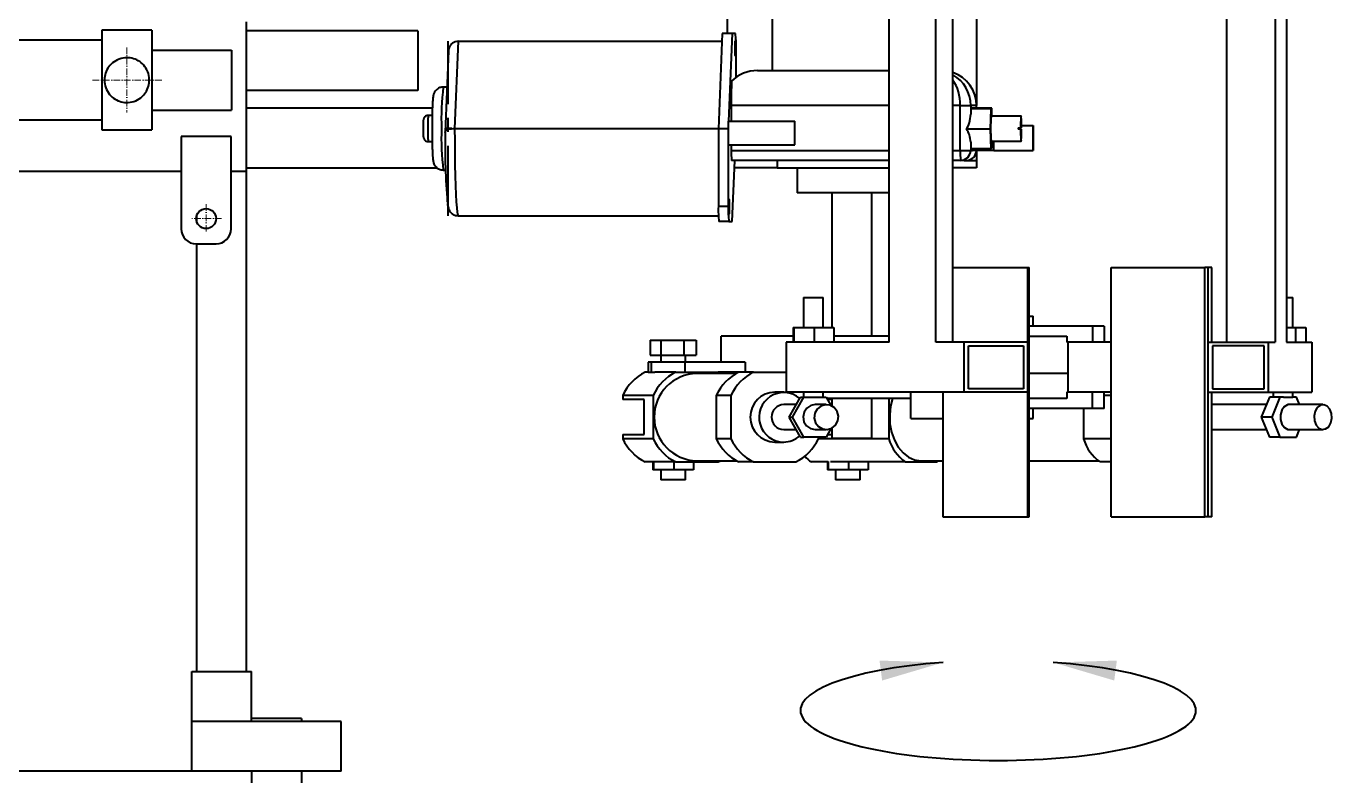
# Model space of a CAD drawing. Header units: millimetres. Extents: x -535 to 3636, y 24 to 870.
# Drawn here: x -179.5 to 57.9, y 467.6 to 603.9 of the extents above; entities that cross this region are included whole.
import ezdxf

# ---------------------------------------------------------------- set-up
doc = ezdxf.new("R2010")
doc.units = ezdxf.units.MM
doc.linetypes.add('ACAD_ISO10W100', pattern=[18, 12, -3, 0, -3])
doc.linetypes.add('CENTERX2', pattern=[20.32, 12.7, -2.54, 2.54, -2.54])

msp = doc.modelspace()

# ---------------------------------------------------------------- linework, layer by layer
at = {"color": 7, "linetype": 'Continuous', "lineweight": 40}
for p, q in [((-22.5856, 546.4452), (-22.5856, 673.3272)), ((-14.0744, 546.4452), (-14.0744, 673.3272)), ((-10.9604, 546.4452), (-10.9604, 673.3272)), ((38.778, 673.3272), (38.778, 546.4452)), ((47.5976, 673.3272), (47.5976, 546.4452)), ((49.6838, 673.3272), (49.6838, 546.4452)), ((-6.6795, 640.2472), (-6.6795, 589.4944)), ((-51.9945, 621.6681), (-51.9945, 602.592)), ((-43.8378, 605.8078), (-43.8378, 595.8385)), ((-156.6015, 603.174), (-165.6645, 603.174)), ((-165.6645, 603.174), (-165.6645, 585.048)), ((-156.6015, 603.174), (-156.6015, 585.048)), ((-139.3818, 577.486), (-139.3818, 604.675)), ((-108.2218, 603.089), (-139.3818, 603.089)), ((-108.2218, 603.089), (-108.2218, 592.2133)), ((-165.6645, 601.3614), (-269.889, 601.3614)), ((-100.9019, 601.1658), (-101.5554, 585.3056)), ((-100.9019, 601.1658), (-52.9616, 601.1658)), ((-52.9029, 602.592), (-53.6176, 585.2457)), ((-51.0918, 602.592), (-52.9029, 602.592)), ((-51.0918, 602.592), (-51.7489, 586.6457)), ((-50.513, 602.592), (-51.0918, 602.592)), ((-156.6015, 599.5488), (-142.1007, 599.5488)), ((-142.1007, 599.5488), (-142.1007, 588.6732)), ((-102.6815, 599.4411), (-103.2924, 584.6161)), ((-50.401, 594.6086), (-50.401, 599.8731)), ((-46.4954, 595.8385), (-22.5856, 595.8385)), ((-108.2218, 592.2133), (-139.3818, 592.2133)), ((-102.9529, 592.8534), (-103.6185, 592.8534)), ((-139.3818, 589.0413), (-105.6097, 589.0413)), ((-51.2845, 589.4944), (-51.2845, 586.6457)), ((-9.6301, 589.4944), (-7.7443, 589.4944)), ((-9.6301, 581.3377), (-9.6301, 589.4944)), ((-7.7443, 589.4944), (-7.7443, 587.9069)), ((-6.6987, 589.4944), (-7.7443, 589.4944)), ((-7.7232, 588.8627), (-7.7443, 587.9069)), ((-7.5508, 588.9952), (-7.7232, 588.8627)), ((-4.1011, 588.8627), (-7.7232, 588.8627)), ((-3.9287, 588.9952), (-7.5508, 588.9952)), ((-6.6795, 588.9952), (-6.6795, 589.4944)), ((-4.1011, 588.8627), (-4.1826, 585.1731)), ((-3.9287, 588.9952), (-4.1011, 588.8627)), ((-3.8923, 587.5713), (-3.9287, 588.9952)), ((-269.889, 586.8606), (-165.6645, 586.8606)), ((-156.6015, 588.6732), (-142.1007, 588.6732)), ((-105.6449, 587.6818), (-106.3351, 587.6818)), ((-51.8065, 586.6457), (-51.8065, 585.2457)), ((-39.7331, 582.3515), (-39.7331, 586.6457)), ((1.423, 587.5713), (-4.0102, 587.5713)), ((-165.6645, 585.048), (-156.6015, 585.048)), ((-101.5554, 585.3056), (-53.6151, 585.3056)), ((-51.8065, 585.2457), (-53.6176, 585.2457)), ((-53.6176, 585.2457), (-53.6176, 571.1143)), ((-51.8065, 585.2457), (-51.8065, 582.3515)), ((-4.1826, 585.1731), (-8.5493, 585.1731)), ((-4.1826, 585.1731), (-4.0916, 581.6159)), ((0.877, 585.4246), (1.3298, 585.4246)), ((1.3298, 585.1865), (0.877, 585.1865)), ((1.5162, 585.4246), (1.3298, 585.4246)), ((1.3298, 585.1865), (1.5162, 585.1865)), ((3.5893, 585.8692), (3.5893, 581.3377)), ((3.6257, 581.3377), (3.6257, 585.8692)), ((-151.2687, 583.8549), (-151.2687, 567.0635)), ((-142.2057, 583.8549), (-151.2687, 583.8549)), ((-142.2057, 567.0635), (-142.2057, 583.8549)), ((-106.3351, 582.9293), (-105.645, 582.9293)), ((-51.8065, 582.3515), (-51.8065, 571.1143)), ((-51.2845, 582.3515), (-51.2845, 581.3377)), ((-7.7443, 582.8115), (-7.7443, 581.3377)), ((-7.7443, 582.8115), (-7.7138, 581.6159)), ((-4.0916, 581.6159), (-7.7138, 581.6159)), ((-7.4456, 581.6159), (-7.4456, 581.3377)), ((-4.0916, 581.6159), (-3.9193, 581.7484)), ((-4.0102, 583.0398), (1.423, 583.0398)), ((-3.9193, 581.7484), (-3.8907, 583.0398)), ((-3.5509, 581.3377), (-3.5509, 583.0398)), ((-22.5856, 579.5251), (-51.2098, 579.5251)), ((-51.0882, 568.3954), (-50.6296, 579.5248)), ((-42.9315, 579.5251), (-42.9315, 578.1657)), ((-9.5554, 579.5251), (-10.9604, 579.5251)), ((-9.6301, 581.3377), (-7.7443, 581.3377)), ((-8.9414, 579.5251), (-9.5554, 579.5251)), ((-8.9414, 579.5251), (-6.6795, 579.5251)), ((-7.7443, 581.3377), (-7.4456, 581.3377)), ((-3.5509, 581.3377), (-7.4456, 581.3377)), ((-6.6795, 581.3377), (-6.6795, 579.5251)), ((-6.6795, 579.5251), (-6.6795, 578.1657)), ((-151.2687, 577.486), (-281.5659, 577.486)), ((-139.3818, 577.486), (-142.2057, 577.486)), ((-139.3818, 578.1657), (-104.7314, 578.1657)), ((-139.3818, 486.5845), (-139.3818, 577.486)), ((-103.6185, 577.7577), (-103.2012, 577.7577)), ((-42.9315, 578.1657), (-50.6856, 578.1657)), ((-42.9315, 578.1657), (-22.5856, 578.1657)), ((-39.3063, 578.1657), (-39.3063, 573.6342)), ((-6.6795, 578.1657), (-10.9604, 578.1657)), ((-22.5856, 573.6342), (-39.3063, 573.6342)), ((-32.9622, 573.6342), (-32.9622, 549.1641)), ((-25.7118, 547.5781), (-25.7118, 573.6342)), ((-51.8065, 571.1143), (-53.6176, 571.1143)), ((-148.4448, 568.3253), (-148.4448, 569.5413)), ((-100.9019, 569.4453), (-53.594, 569.4453)), ((-51.6945, 568.3954), (-53.5056, 568.3954)), ((-51.6945, 568.3954), (-51.0882, 568.3954)), ((-148.5498, 564.3446), (-144.9246, 564.3446)), ((-148.4448, 486.5845), (-148.4448, 564.3446)), ((-10.9604, 560.0397), (2.6576, 560.0397)), ((2.6576, 514.7247), (2.6576, 560.0397)), ((2.6576, 560.0397), (2.8755, 560.0397)), ((2.8755, 514.7247), (2.8755, 560.0397)), ((17.7871, 514.7247), (17.7871, 560.0397)), ((17.7871, 560.0397), (34.8227, 560.0397)), ((34.8227, 514.7247), (34.8227, 560.0397)), ((35.44, 560.0397), (34.8227, 560.0397)), ((35.44, 514.7247), (35.44, 560.0397)), ((36.0728, 560.0397), (35.44, 560.0397)), ((36.0728, 546.4452), (36.0728, 560.0397)), ((-38.1615, 554.6019), (-38.1615, 549.1641)), ((-38.1615, 554.6019), (-34.5363, 554.6019)), ((-34.5363, 549.1641), (-34.5363, 554.6019)), ((49.6838, 554.6019), (50.8418, 554.6019)), ((50.8418, 549.1641), (50.8418, 554.6019)), ((2.8755, 551.2033), (3.634, 551.2033)), ((3.634, 549.3907), (3.634, 551.2033)), ((-40.0457, 549.1641), (-40.0457, 546.4452)), ((-40.0457, 549.1641), (-39.8979, 549.1641)), ((-39.8979, 549.1641), (-39.8979, 546.4452)), ((-39.8979, 549.1641), (-36.2011, 549.1641)), ((-36.2011, 549.1641), (-36.2011, 546.4452)), ((-36.2011, 549.1641), (-32.652, 549.1641)), ((-32.652, 549.1641), (-32.652, 546.4452)), ((14.4053, 549.3907), (2.8755, 549.3907)), ((14.4053, 549.3907), (14.4053, 546.4452)), ((16.4916, 549.3907), (14.4053, 549.3907)), ((16.4916, 549.3907), (16.4916, 546.4452)), ((49.6838, 549.1641), (51.3204, 549.1641)), ((51.3204, 549.1641), (51.3204, 546.4452)), ((51.3204, 549.1641), (53.2087, 549.1641)), ((53.2087, 549.1641), (53.2087, 546.4452)), ((-66.0107, 546.8424), (-66.0107, 544.1235)), ((-66.0107, 546.8424), (-64.0853, 546.8424)), ((-64.0853, 546.8424), (-64.0853, 544.1235)), ((-64.0853, 546.8424), (-59.9037, 546.8424)), ((-59.9037, 546.8424), (-59.9037, 544.1235)), ((-59.9037, 546.8424), (-57.6474, 546.8424)), ((-57.6474, 546.8424), (-57.6474, 544.1235)), ((-53.0998, 542.82), (-53.0998, 547.5781)), ((-40.0457, 547.5781), (-53.0998, 547.5781)), ((-41.3104, 546.4452), (-41.3104, 537.3822)), ((-22.5856, 546.4452), (-41.3104, 546.4452)), ((-22.5856, 547.5781), (-32.652, 547.5781)), ((-8.9676, 546.4452), (-14.0744, 546.4452)), ((-8.9676, 546.4452), (-8.9676, 537.3822)), ((2.6576, 546.4452), (-8.9676, 546.4452)), ((2.6576, 537.3822), (2.6576, 546.4452)), ((2.8755, 547.5781), (9.7164, 547.5781)), ((9.7164, 547.5781), (9.7164, 546.4452)), ((14.4053, 546.4452), (9.7164, 546.4452)), ((9.9955, 537.3822), (9.9955, 546.4452)), ((17.7871, 546.4452), (14.4053, 546.4452)), ((35.44, 546.4452), (46.3459, 546.4452)), ((35.44, 537.3822), (35.44, 546.4452)), ((46.3459, 546.4452), (46.3459, 537.3822)), ((46.3459, 546.4452), (47.5976, 546.4452)), ((49.6838, 546.4452), (54.2735, 546.4452)), ((54.2735, 546.4452), (54.2735, 537.3822)), ((-66.0107, 544.1235), (-64.0853, 544.1235)), ((-64.0948, 544.1235), (-64.0948, 542.82)), ((-64.0853, 544.1235), (-59.9037, 544.1235)), ((-59.9037, 544.1235), (-57.6474, 544.1235)), ((-59.5633, 542.82), (-59.5633, 544.1235)), ((-8.1539, 545.8108), (1.8438, 545.8108)), ((-8.1539, 538.0166), (-8.1539, 545.8108)), ((1.8438, 545.8108), (1.8438, 538.0166)), ((45.5825, 545.8108), (36.2034, 545.8108)), ((36.2034, 545.8108), (36.2034, 538.0166)), ((45.5825, 538.0166), (45.5825, 545.8108)), ((-66.3606, 542.82), (-66.3606, 541.0074)), ((-65.7984, 542.82), (-66.3606, 542.82)), ((-65.7984, 541.0074), (-65.7984, 542.82)), ((-59.6429, 542.82), (-65.7984, 542.82)), ((-59.6429, 541.0074), (-59.6429, 542.82)), ((-48.7274, 542.82), (-59.6429, 542.82)), ((-48.7274, 542.82), (-48.7274, 541.0074)), ((-66.3606, 541.0074), (-66.9072, 541.0074)), ((-66.3606, 541.0074), (-65.7984, 541.0074)), ((-65.7984, 541.0074), (-65.175, 541.0074)), ((-61.3719, 541.0074), (-65.175, 541.0074)), ((-61.3719, 541.0074), (-53.6758, 541.0074)), ((-50.3171, 540.7808), (-57.5238, 540.7808)), ((-53.25, 540.7808), (-53.6758, 541.0074)), ((-49.8913, 541.0074), (-53.6758, 541.0074)), ((-53.0998, 540.7808), (-53.0998, 541.0074)), ((-47.2262, 541.0074), (-49.8913, 541.0074)), ((-47.2262, 541.0074), (-41.3104, 541.0074)), ((9.9955, 540.7808), (2.8755, 540.7808)), ((-71.0044, 536.8012), (-71.0044, 536.0228)), ((-65.4691, 536.8012), (-71.0044, 536.8012)), ((-65.4691, 536.8012), (-65.4691, 528.9002)), ((-51.3233, 536.8012), (-53.9885, 536.8012)), ((-53.9885, 536.8012), (-53.9885, 528.9002)), ((-51.3233, 536.8012), (-51.3233, 528.9002)), ((-41.738, 537.3822), (-43.3781, 537.3822)), ((-8.9676, 537.3822), (-41.3104, 537.3822)), ((-40.7339, 532.8507), (-38.6952, 536.4759)), ((-40.1189, 532.8507), (-38.0801, 536.4759)), ((-38.6952, 536.4759), (-38.0801, 536.4759)), ((-38.1615, 537.3822), (-38.1615, 536.4759)), ((-38.0801, 536.4759), (-37.2092, 536.4759)), ((-37.2092, 536.4759), (-34.8735, 536.4759)), ((-34.8735, 536.4759), (-34.0026, 536.4759)), ((-34.5363, 536.4759), (-34.5363, 537.3822)), ((-34.0026, 536.4759), (-33.1393, 534.9408)), ((-18.6411, 532.6241), (-18.6411, 537.3822)), ((-12.81, 537.3822), (-12.81, 514.7247)), ((2.6576, 537.3822), (-8.9676, 537.3822)), ((1.8438, 538.0166), (-8.1539, 538.0166)), ((9.7164, 537.3822), (9.7164, 536.2493)), ((14.4053, 537.3822), (9.7164, 537.3822)), ((17.7871, 537.3822), (14.4053, 537.3822)), ((14.4053, 534.4367), (14.4053, 537.3822)), ((16.4916, 534.4367), (16.4916, 537.3822)), ((17.7871, 536.8012), (16.4916, 536.8012)), ((35.44, 537.3822), (46.3459, 537.3822)), ((36.0728, 514.7247), (36.0728, 537.3822)), ((36.2034, 538.0166), (45.5825, 538.0166)), ((46.5812, 536.4759), (45.0816, 532.8507)), ((46.3459, 537.3822), (54.2735, 537.3822)), ((48.478, 536.4759), (46.5812, 536.4759)), ((48.478, 536.4759), (46.9784, 532.8507)), ((47.2166, 537.3822), (47.2166, 536.4759)), ((49.1186, 536.4759), (48.478, 536.4759)), ((49.1186, 536.4759), (50.8365, 536.4759)), ((51.4771, 536.4759), (50.8365, 536.4759)), ((50.8418, 536.4759), (50.8418, 537.3822)), ((52.0395, 535.1164), (51.4771, 536.4759)), ((-67.1092, 536.0228), (-71.0044, 536.0228)), ((-67.1092, 529.6787), (-67.1092, 536.0228)), ((-39.4597, 535.1164), (-41.738, 535.1164)), ((-33.9913, 535.1164), (-36.0414, 535.1164)), ((-18.6411, 536.2493), (-33.8752, 536.2493)), ((-32.9622, 536.0228), (-33.7478, 536.0228)), ((-32.9622, 536.2493), (-32.9622, 534.8551)), ((-25.7118, 528.9989), (-25.7118, 536.2493)), ((-22.6419, 536.2493), (-22.6419, 528.9002)), ((9.7164, 536.2493), (2.8755, 536.2493)), ((14.4053, 534.4367), (2.8755, 534.4367)), ((3.634, 532.6241), (3.634, 534.4367)), ((12.7638, 534.4367), (12.7638, 528.9002)), ((16.4916, 534.4367), (14.4053, 534.4367)), ((46.0189, 535.1164), (36.0728, 535.1164)), ((56.3, 535.1164), (49.9776, 535.1164)), ((-38.6952, 529.2255), (-40.7339, 532.8507)), ((-40.7339, 532.8507), (-40.1189, 532.8507)), ((-38.0801, 529.2255), (-40.1189, 532.8507)), ((-18.6411, 532.6241), (-12.81, 532.6241)), ((2.8755, 532.6241), (3.634, 532.6241)), ((46.9784, 532.8507), (45.0816, 532.8507)), ((45.0816, 532.8507), (46.5812, 529.2255)), ((46.9784, 532.8507), (48.478, 529.2255)), ((-71.0044, 529.6787), (-71.0044, 528.9002)), ((-71.0044, 529.6787), (-67.1092, 529.6787)), ((-41.738, 530.5849), (-39.4597, 530.5849)), ((-36.0414, 530.5849), (-33.9913, 530.5849)), ((-33.1393, 530.7606), (-34.0026, 529.2255)), ((-33.7478, 529.6787), (-32.9622, 529.6787)), ((-32.9622, 530.8463), (-32.9622, 528.9989)), ((36.0728, 530.5849), (46.0189, 530.5849)), ((49.9776, 530.5849), (56.3, 530.5849)), ((51.4771, 529.2255), (52.0395, 530.5849)), ((-65.4691, 528.9002), (-71.0044, 528.9002)), ((-51.3233, 528.9002), (-53.9885, 528.9002)), ((-43.3781, 528.3192), (-41.738, 528.3192)), ((-38.6952, 529.2255), (-38.0801, 529.2255)), ((-34.0026, 529.2255), (-38.0801, 529.2255)), ((-35.4328, 529.2255), (-35.4328, 528.9002)), ((-22.6419, 528.9002), (-35.4328, 528.9002)), ((-32.9622, 528.9989), (-32.5124, 528.9989)), ((-32.5124, 528.9989), (-25.7118, 528.9989)), ((17.7871, 528.9002), (12.7638, 528.9002)), ((48.478, 529.2255), (46.5812, 529.2255)), ((48.478, 529.2255), (51.4771, 529.2255)), ((-65.3819, 524.694), (-66.9072, 524.694)), ((-65.5241, 524.694), (-65.5241, 523.2786)), ((-65.3801, 524.6988), (-65.3801, 523.2786)), ((-61.3719, 524.694), (-65.3685, 524.694)), ((-61.6851, 524.694), (-61.6851, 523.2786)), ((-61.3719, 524.694), (-53.6758, 524.694)), ((-58.134, 524.694), (-58.134, 523.2786)), ((-57.5238, 524.9206), (-50.3171, 524.9206)), ((-53.6758, 524.694), (-53.25, 524.9206)), ((-47.2262, 524.694), (-49.8913, 524.694)), ((-47.2262, 524.694), (-39.53, 524.694)), ((-33.6332, 524.694), (-36.6989, 524.694)), ((-33.77, 524.694), (-33.77, 523.2786)), ((-33.626, 524.7633), (-33.626, 523.2786)), ((-19.6283, 524.694), (-33.2203, 524.694)), ((-29.931, 524.694), (-29.931, 523.2786)), ((-26.3799, 524.694), (-26.3799, 523.2786)), ((-19.6283, 524.694), (-13.9674, 524.694)), ((-16.7978, 524.9206), (-12.81, 524.9206)), ((-13.9674, 524.694), (-13.6542, 524.9206)), ((2.8755, 524.9206), (15.4643, 524.9206)), ((17.7871, 524.694), (15.7775, 524.694)), ((-65.3801, 523.2786), (-65.5241, 523.2786)), ((-61.6851, 523.2786), (-65.3801, 523.2786)), ((-64.0948, 523.2786), (-64.0948, 521.466)), ((-58.134, 523.2786), (-61.6851, 523.2786)), ((-59.5633, 521.466), (-59.5633, 523.2786)), ((-33.626, 523.2786), (-33.77, 523.2786)), ((-29.931, 523.2786), (-33.626, 523.2786)), ((-32.3407, 523.2786), (-32.3407, 521.466)), ((-26.3799, 523.2786), (-29.931, 523.2786)), ((-27.8092, 521.466), (-27.8092, 523.2786)), ((-59.5633, 521.466), (-64.0948, 521.466)), ((-27.8092, 521.466), (-32.3407, 521.466)), ((-12.81, 514.7247), (2.6576, 514.7247)), ((2.6576, 514.7247), (2.8755, 514.7247)), ((17.7871, 514.7247), (34.8227, 514.7247)), ((35.44, 514.7247), (34.8227, 514.7247)), ((36.0728, 514.7247), (35.44, 514.7247)), ((-149.3511, 486.5845), (-138.4755, 486.5845)), ((-149.3511, 477.5215), (-149.3511, 486.5845)), ((-138.4755, 477.5215), (-138.4755, 486.5845)), ((-122.1621, 477.5215), (-149.3511, 477.5215)), ((-149.3511, 468.4585), (-149.3511, 477.5215)), ((-129.4125, 478.0556), (-138.4755, 478.0556)), ((-129.4125, 478.0556), (-129.4125, 477.5215)), ((-122.1621, 468.4585), (-122.1621, 477.5215)), ((-138.4755, 468.4585), (-294.3591, 468.4585)), ((-138.4755, 468.4585), (-138.4755, 459.3955)), ((-122.1621, 468.4585), (-138.4755, 468.4585)), ((-129.4125, 468.4585), (-129.4125, 460.8486))]:
    msp.add_line(p, q, dxfattribs=at)
at = {"color": 7, "linetype": 'CENTERX2', "lineweight": 40}
for p, q in [((-102.713, 569.4453), (-102.713, 601.1658)), ((-102.0595, 585.3056), (-103.3665, 585.3056))]:
    msp.add_line(p, q, dxfattribs=at)
at = {"color": 5, "linetype": 'ACAD_ISO10W100', "lineweight": 15, "ltscale": 0.1}
for p, q in [((-161.133, 600.0233), (-161.133, 588.1987)), ((-154.7784, 594.111), (-167.4875, 594.111)), ((-146.7372, 571.561), (-146.7372, 566.3056)), ((-143.9129, 568.9333), (-149.5614, 568.9333))]:
    msp.add_line(p, q, dxfattribs=at)
at = {"color": 8, "linetype": 'Continuous', "lineweight": 40}
for p, q in [((-22.5856, 589.4944), (-51.2845, 589.4944)), ((-9.6301, 589.4944), (-10.9604, 589.4944)), ((-6.6987, 588.9952), (-6.6987, 589.4944)), ((-6.6795, 589.4944), (-6.6987, 589.4944)), ((-51.2845, 581.3377), (-22.5856, 581.3377)), ((-10.9604, 581.3377), (-9.6301, 581.3377))]:
    msp.add_line(p, q, dxfattribs=at)
at = {"color": 7, "linetype": 'Continuous', "lineweight": 40, "flags": 128}
for points in [[(-50.569, 599.8731), (-50.5648, 600.3933), (-50.5526, 600.8344), (-50.5345, 601.129), (-50.513, 601.2325), (-50.4916, 601.129), (-50.4734, 600.8344), (-50.4613, 600.3933), (-50.457, 599.8731), (-50.4613, 599.3528), (-50.4734, 598.9118), (-50.4916, 598.6171), (-50.513, 598.5136), (-50.5345, 598.6171), (-50.5526, 598.9118), (-50.5648, 599.3528), (-50.569, 599.8731)], [(1.5162, 585.4246), (1.5078, 586.2544), (1.4873, 586.9492), (1.4576, 587.4101), (1.423, 587.5713), (1.3884, 587.4101), (1.3587, 586.9492), (1.3382, 586.2544), (1.3298, 585.4246)], [(-101.5554, 585.3056), (-101.5488, 583.0484), (-101.529, 580.8372), (-101.4964, 578.717), (-101.4517, 576.7309), (-101.3958, 574.9193), (-101.3299, 573.3192), (-101.2552, 571.9631), (-101.1734, 570.8786), (-101.0861, 570.0878), (-100.9949, 569.6067), (-100.9019, 569.4453)], [(1.3298, 585.1865), (1.3382, 584.3567), (1.3587, 583.6619), (1.3884, 583.2011), (1.423, 583.0398), (1.4576, 583.2011), (1.4873, 583.6619), (1.5078, 584.3567), (1.5162, 585.1865)], [(-51.642, 571.1143), (-51.6463, 570.5941), (-51.6584, 570.153), (-51.6766, 569.8584), (-51.698, 569.7549), (-51.7194, 569.8584), (-51.7376, 570.153), (-51.7498, 570.5941), (-51.754, 571.1143), (-51.7498, 571.6346), (-51.7376, 572.0756), (-51.7194, 572.3703), (-51.698, 572.4738), (-51.6766, 572.3703), (-51.6584, 572.0756), (-51.6463, 571.6346), (-51.642, 571.1143)], [(-36.0414, 535.1164), (-36.8121, 534.9571), (-37.5354, 534.4774), (-38.0249, 533.7501), (-38.2059, 532.8858), (-38.051, 532.0161), (-37.5837, 531.2736), (-36.8752, 530.7711), (-36.0414, 530.5849)], [(-31.8909, 532.1548), (-31.7914, 533.0329), (-32.0268, 533.8833), (-32.5612, 534.5765), (-33.3134, 535.0069), (-34.1688, 535.1091), (-34.9971, 534.8675), (-35.6723, 534.3188), (-36.0916, 533.5466), (-36.1911, 532.6685), (-35.9558, 531.8181), (-35.4213, 531.1249), (-34.6691, 530.6945), (-33.8138, 530.5923), (-32.9854, 530.8339), (-32.3102, 531.3826), (-31.8909, 532.1548)], [(-21.9313, 536.2493), (-22.2982, 534.8384), (-22.4723, 533.2524), (-22.414, 531.6499), (-22.1259, 530.0965), (-21.6196, 528.656), (-20.9159, 527.3871), (-20.0436, 526.3419), (-19.0385, 525.5632), (-17.9415, 525.0829), (-16.7978, 524.9206)], [(49.9776, 535.1164), (49.8524, 535.0686), (49.2695, 534.7224), (48.826, 534.0913)], [(55.2609, 534.5914), (54.8627, 533.9039), (54.6833, 533.0561), (54.7501, 532.1769), (55.0528, 531.4004), (55.5454, 530.8446), (56.1529, 530.5943), (56.7827, 530.6874), (57.3391, 531.1099), (57.7373, 531.7975), (57.9167, 532.6453), (57.8499, 533.5244), (57.5472, 534.301), (57.0546, 534.8568), (56.4471, 535.1071), (55.8173, 535.0139), (55.2609, 534.5914)], [(48.826, 534.0913), (48.5892, 533.2714), (48.5953, 532.3874), (48.8433, 531.5739), (49.2954, 530.9548), (49.8829, 530.6243), (49.9776, 530.5849)]]:
    msp.add_lwpolyline(points, dxfattribs=at)
at = {"lineweight": 15}
msp.add_circle((-161.133, 594.111), 4.0781, dxfattribs=at)
at = {"color": 7, "linetype": 'Continuous', "lineweight": 40}
msp.add_circle((-146.7372, 568.9333), 1.8126, dxfattribs=at)
for centre, radius, start, end in [((-66.9811, 600.5516), 16.5939, 357.656462, 7.062819), ((65.0774, 589.7571), 116.3622, 177.94268, 180.129321), ((-13.0236, 589.4944), 6.3441, 0, 71.02185), ((18.0796, 585.3056), 22.2057, 174.143664, 185.856336), ((34.3442, 582.6297), 137.6489, 179.190723, 184.471006), ((51.1438, 585.3056), 50.267, 179.864323, 180.135677), ((-49.2034, 585.3056), 50.267, 359.864323, 0.135677), ((-40.2321, 580.8854), 11.0616, 177.656574, 187.063821), ((1.4223, 580.8854), 11.0616, 177.656574, 187.063821), ((-9.5562, 581.337), 1.8119, 270.025854, 0.022832), ((-8.5106, 581.337), 1.8119, 270.025012, 0.023674), ((-8.4921, 581.3377), 1.8126, 270, 0), ((-37.0378, 570.4356), 16.5937, 177.655817, 187.062328), ((-35.23, 570.4355), 16.5905, 177.654907, 187.063238), ((-148.5498, 567.0635), 2.7189, 180, 270), ((-144.9246, 567.0635), 2.7189, 270, 0), ((-62.9, 533.0054), 8.9493, 116.60085, 154.903483), ((-57.365, 533.0057), 8.9489, 116.599961, 154.904372), ((-57.359, 532.8507), 7.9318, 91.191121, 268.808879), ((-45.884, 533.0054), 8.9493, 116.60085, 154.903483), ((-43.2191, 533.0056), 8.9491, 116.600508, 154.904202), ((-43.2845, 532.8507), 4.5325, 91.183267, 268.816733), ((-41.723, 532.8162), 4.497, 49.766989, 269.808996), ((-41.6901, 532.8507), 2.2663, 91.210644, 268.789356), ((-41.7473, 532.6719), 4.3527, 270.123416, 312.241936), ((-62.9, 532.696), 8.9493, 205.09625, 243.399049), ((-57.3649, 532.6957), 8.9489, 205.095362, 243.399938), ((-45.884, 532.696), 8.9493, 205.09625, 243.399049), ((-43.219, 532.6958), 8.9491, 205.095531, 243.39939), ((-43.5373, 532.696), 8.9493, 296.600951, 334.90375), ((-14.7418, 531.3777), 8.2795, 197.411426, 233.82956), ((20.6639, 531.3777), 8.2794, 197.411477, 233.829995), ((-32.9294, 530.2092), 6.6803, 221.937013, 235.648783)]:
    msp.add_arc(centre, radius, start, end, dxfattribs=at)
at = {"color": 8, "linetype": 'Continuous', "lineweight": 40}
for centre, radius, start, end in [((-13.0425, 589.4959), 6.3438, 359.986786, 70.839947), ((-61.093, 587.3209), 42.8839, 172.587563, 182.693612), ((-93.2209, 585.9513), 13.2279, 172.48288, 182.798218), ((-95.6906, 584.558), 10.7684, 176.0194, 188.699502), ((-61.093, 583.2902), 42.8839, 177.306388, 187.412437)]:
    msp.add_arc(centre, radius, start, end, dxfattribs=at)
at = {"color": 7, "linetype": 'Continuous', "lineweight": 40}
for centre, major_axis, ratio, start_param, end_param in [((-46.4954, 589.4944), (6.6001, 0), 0.96121048, 1.57079633, 2.36639928), ((-13.8963, 589.4944), (0, 6.3441), 0.96971924, 4.71238898, 5.78568873), ((-9.5554, 587.9069), (0.1047, 3.3819), 0.53507507, 3.78778189, 4.72894678), ((-9.5554, 582.8115), (-0.1212, 2.9209), 0.61916507, 4.6867119, 5.62787679), ((-2.7444, 479.5208), (-35.9585, 0), 0.25273155, 4.99420263, 10.71376064)]:
    msp.add_ellipse(centre, major_axis=major_axis, ratio=ratio, start_param=start_param, end_param=end_param, dxfattribs=at)
at = {"color": 8, "linetype": 'Continuous', "lineweight": 40}
msp.add_ellipse((-13.8963, 589.4944), major_axis=(0, 6.3441), ratio=0.67247499, start_param=4.71238898, end_param=5.52422323, dxfattribs=at)
at = {"color": 7, "linetype": 'Continuous', "lineweight": 40}
for points, knots in [([(-100.9019, 601.1658), (-101.0936, 601.1479), (-101.4768, 601.1121), (-101.9873, 600.8353), (-102.3868, 600.421), (-102.6312, 599.9339), (-102.6583, 599.5882), (-102.6699, 599.4398)], [0, 0, 0, 0, 0.201473, 0.40272276, 0.61012803, 0.83258216, 1, 1, 1, 1]), ([(-165.2113, 594.111), (-165.1705, 594.5455), (-165.0891, 595.4137), (-164.4589, 596.5821), (-163.5028, 597.5257), (-162.2421, 598.12), (-160.8695, 598.2521), (-159.5975, 597.9576), (-158.4863, 597.3043), (-157.5923, 596.2913), (-157.0689, 594.9914), (-157.0137, 593.621), (-157.3753, 592.3644), (-158.1008, 591.2786), (-159.1749, 590.4423), (-160.502, 590.0018), (-161.857, 590.0294), (-163.0739, 590.4515), (-164.1228, 591.2302), (-164.9038, 592.3586), (-165.1924, 593.4059), (-165.2082, 593.9936), (-165.2113, 594.111)], [0, 0, 0, 0, 0.050175905, 0.10025265, 0.152934217, 0.208706571, 0.261445393, 0.309354563, 0.358387327, 0.41232648, 0.467881604, 0.519459049, 0.56797446, 0.618030553, 0.672212753, 0.727714639, 0.778412711, 0.825953713, 0.876597124, 0.931816143, 0.986379427, 1, 1, 1, 1]), ([(-103.6268, 592.828), (-103.7835, 592.8258), (-104.136, 592.821), (-104.6073, 592.5889), (-104.9806, 592.2702), (-105.2149, 591.9381), (-105.3455, 591.6482), (-105.4175, 591.4097), (-105.4675, 591.1656), (-105.5128, 590.822), (-105.5579, 590.2624), (-105.601, 589.4001), (-105.6344, 588.3505), (-105.6572, 587.1424), (-105.6665, 586.1027), (-105.6672, 585.4872), (-105.6674, 585.3056)], [0, 0, 0, 0, 0.04264372, 0.09594193, 0.14015039, 0.17849155, 0.21150644, 0.24222183, 0.28348227, 0.3561741, 0.47703949, 0.59220481, 0.71343128, 0.83237764, 0.95053001, 1, 1, 1, 1]), ([(-106.3372, 587.6697), (-106.4162, 587.6684), (-106.5919, 587.6657), (-106.8263, 587.5511), (-107.0114, 587.3938), (-107.1291, 587.2287), (-107.1959, 587.0796), (-107.2288, 586.963), (-107.2477, 586.8628), (-107.2687, 586.6917), (-107.2853, 586.3922), (-107.2997, 585.8582), (-107.3012, 585.4857), (-107.302, 585.3056)], [0, 0, 0, 0, 0.068454591, 0.152270883, 0.221317436, 0.280364456, 0.330124177, 0.369933052, 0.408710016, 0.473057013, 0.676345706, 0.843462148, 1, 1, 1, 1]), ([(-51.8065, 586.6457), (-50.9516, 586.6457), (-49.2437, 586.6457), (-47.0843, 586.6457), (-45.3708, 586.6457), (-44.042, 586.6457), (-42.9268, 586.6457), (-41.8742, 586.6457), (-41.0582, 586.6457), (-41.0283, 586.6457), (-40.692, 586.6457), (-40.5985, 586.6457), (-40.0216, 586.6457), (-39.7331, 586.6457)], [0, 0, 0, 0, 0.12509377, 0.24990821, 0.31421847, 0.37599718, 0.43805594, 0.5005766, 0.64000915, 0.77994445, 0.85334583, 0.92663621, 1, 1, 1, 1]), ([(-107.302, 585.3056), (-107.3017, 585.1921), (-107.3008, 584.8865), (-107.2921, 584.4127), (-107.2736, 584.0033), (-107.258, 583.8076), (-107.227, 583.6329), (-107.1698, 583.4575), (-107.0502, 583.2579), (-106.8497, 583.0717), (-106.5964, 582.9445), (-106.413, 582.9426), (-106.3352, 582.9419)], [0, 0, 0, 0, 0.09878019, 0.26597874, 0.43982354, 0.58370508, 0.63703687, 0.69459426, 0.76082435, 0.841167, 0.93263902, 1, 1, 1, 1]), ([(-105.6674, 585.3056), (-105.6671, 585.0795), (-105.6662, 584.421), (-105.6555, 583.3476), (-105.6319, 582.1643), (-105.5976, 581.1254), (-105.553, 580.2694), (-105.5064, 579.7238), (-105.4559, 579.3769), (-105.3885, 579.0798), (-105.2378, 578.6999), (-104.9378, 578.2817), (-104.4715, 577.9384), (-103.9916, 577.7493), (-103.6957, 577.778), (-103.6171, 577.7856)], [0, 0, 0, 0, 0.0615181, 0.17915513, 0.29714673, 0.41566628, 0.53547215, 0.65909099, 0.72918223, 0.77483674, 0.81885695, 0.86491717, 0.91882351, 0.97844126, 1, 1, 1, 1]), ([(-103.291, 584.5738), (-103.2911, 584.575), (-103.2986, 584.6457), (-103.2571, 584.7943), (-103.0252, 585.0008), (-102.632, 585.1692), (-102.1292, 585.2833), (-101.7468, 585.2981), (-101.5554, 585.3056)], [0, 0, 0, 0, 0.00317619, 0.19955864, 0.41342318, 0.61282046, 0.80630526, 1, 1, 1, 1]), ([(1.5115, 585.8692), (1.6968, 585.8692), (2.2344, 585.8692), (2.8767, 585.8692), (3.4039, 585.8692), (3.5276, 585.8692), (3.5893, 585.8692)], [0, 0, 0, 0, 0.16621199, 0.48234526, 0.74163424, 1, 1, 1, 1]), ([(-51.8065, 582.3515), (-50.9516, 582.3515), (-49.2437, 582.3515), (-47.0843, 582.3515), (-45.3708, 582.3515), (-44.042, 582.3515), (-42.9268, 582.3515), (-41.8742, 582.3515), (-41.0582, 582.3515), (-41.0283, 582.3515), (-40.692, 582.3515), (-40.5985, 582.3515), (-40.0216, 582.3515), (-39.7331, 582.3515)], [0, 0, 0, 0, 0.12509377, 0.24990821, 0.31421847, 0.37599718, 0.43805594, 0.5005766, 0.64000915, 0.77994445, 0.85334583, 0.92663621, 1, 1, 1, 1]), ([(-3.5509, 581.3377), (-2.8165, 581.3377), (-1.2849, 581.3377), (0.6453, 581.3377), (2.0866, 581.3377), (2.8801, 581.3377), (3.4031, 581.3377), (3.5273, 581.3377), (3.5893, 581.3377)], [0, 0, 0, 0, 0.251517372, 0.524515964, 0.655827621, 0.78632163, 0.893351359, 1, 1, 1, 1]), ([(-102.8667, 571.6741), (-102.8463, 571.5139), (-102.8087, 571.2179), (-102.732, 570.8944), (-102.6058, 570.5415), (-102.3787, 570.1489), (-101.9752, 569.7549), (-101.4499, 569.4784), (-101.0645, 569.4744), (-100.9006, 569.4727)], [0, 0, 0, 0, 0.241862418, 0.446693788, 0.572023476, 0.677594598, 0.788059682, 0.90986738, 1, 1, 1, 1])]:
    msp.add_open_spline(points, degree=3, knots=knots, dxfattribs=at)
at = {"color": 7, "linetype": 'Continuous', "lineweight": 0}
for points in [[(-12.7444, 488.2501), (-23.8433, 484.9631), (-24.3148, 488.5902)], [(7.2556, 488.2501), (18.3545, 484.9631), (18.826, 488.5902)]]:
    msp.add_solid(points, dxfattribs=at)

doc.saveas('drawing.dxf')
